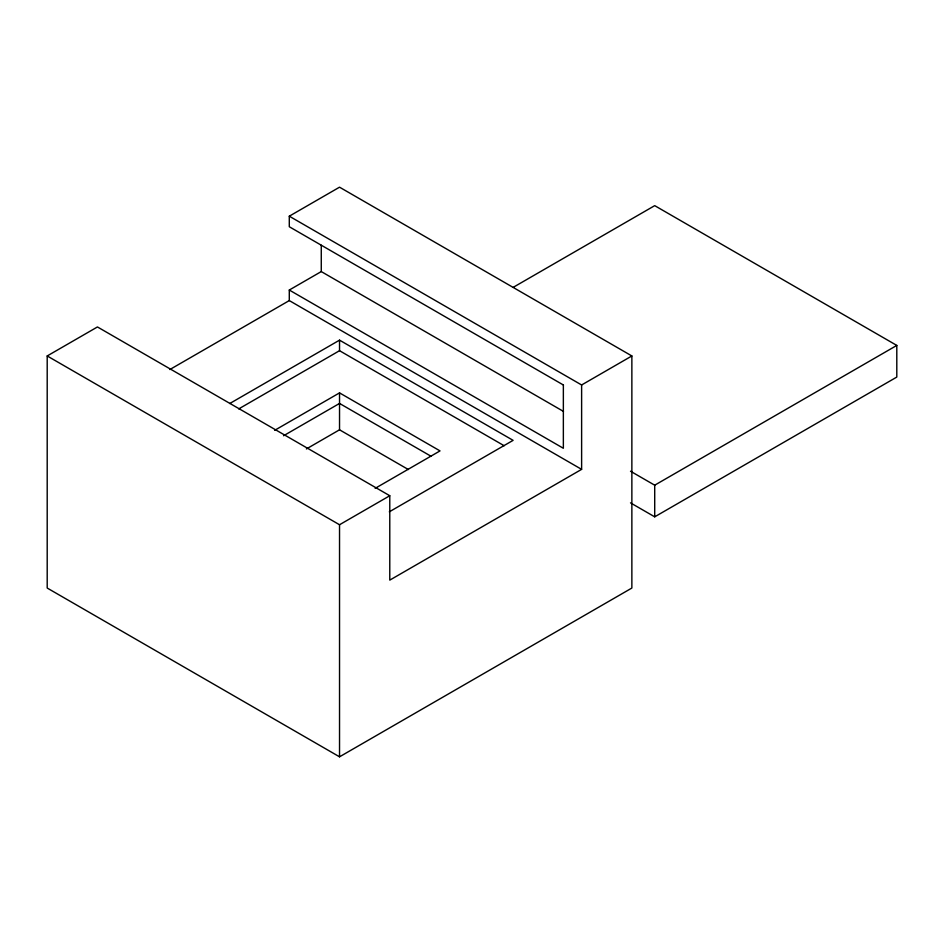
<?xml version="1.0" encoding="UTF-8"?>
<svg xmlns="http://www.w3.org/2000/svg" width="944" height="944" viewBox="0 0 944 944"><rect width="100%" height="100%" fill="white"/><g stroke="black" fill="none" stroke-linecap="round" stroke-linejoin="round"><path stroke-width="1.42" d="M289.289 216.188L339.533 187.183L631.866 355.959L631.866 588.041L339.533 756.817L47.2 588.041L47.2 355.959L97.444 326.954L389.778 495.73L389.778 580.123L581.622 469.357L581.622 384.975L289.289 216.188L289.289 226.737L563.462 385.034M581.622 469.357L289.289 300.581L289.289 290.032L321.267 271.577L563.462 411.407M169.861 369.529L289.289 300.581M229.77 403.513L339.533 340.147L513.111 440.352L389.306 511.825M238.714 408.905L339.533 350.696L504.179 445.745M513.276 287.306L654.711 205.65L896.8 345.421L896.8 377.069L654.711 516.828L630.498 502.857M274.657 430.334L339.533 392.881L440.022 450.902L375.157 488.355M283.566 435.75L339.533 403.43L431.125 456.306M306.387 448.943L339.533 429.803L408.374 469.546M47.2 355.959L339.533 524.746L389.778 495.73M581.622 384.975L631.866 355.959M630.498 471.209L654.711 485.192L896.8 345.421M289.289 290.032L563.356 448.27L563.356 384.975M654.711 485.192L654.711 516.828M339.533 340.147L339.533 350.696M339.533 392.881L339.533 429.803M339.533 524.746L339.533 756.817M321.267 245.204L321.267 271.577"/></g></svg>
